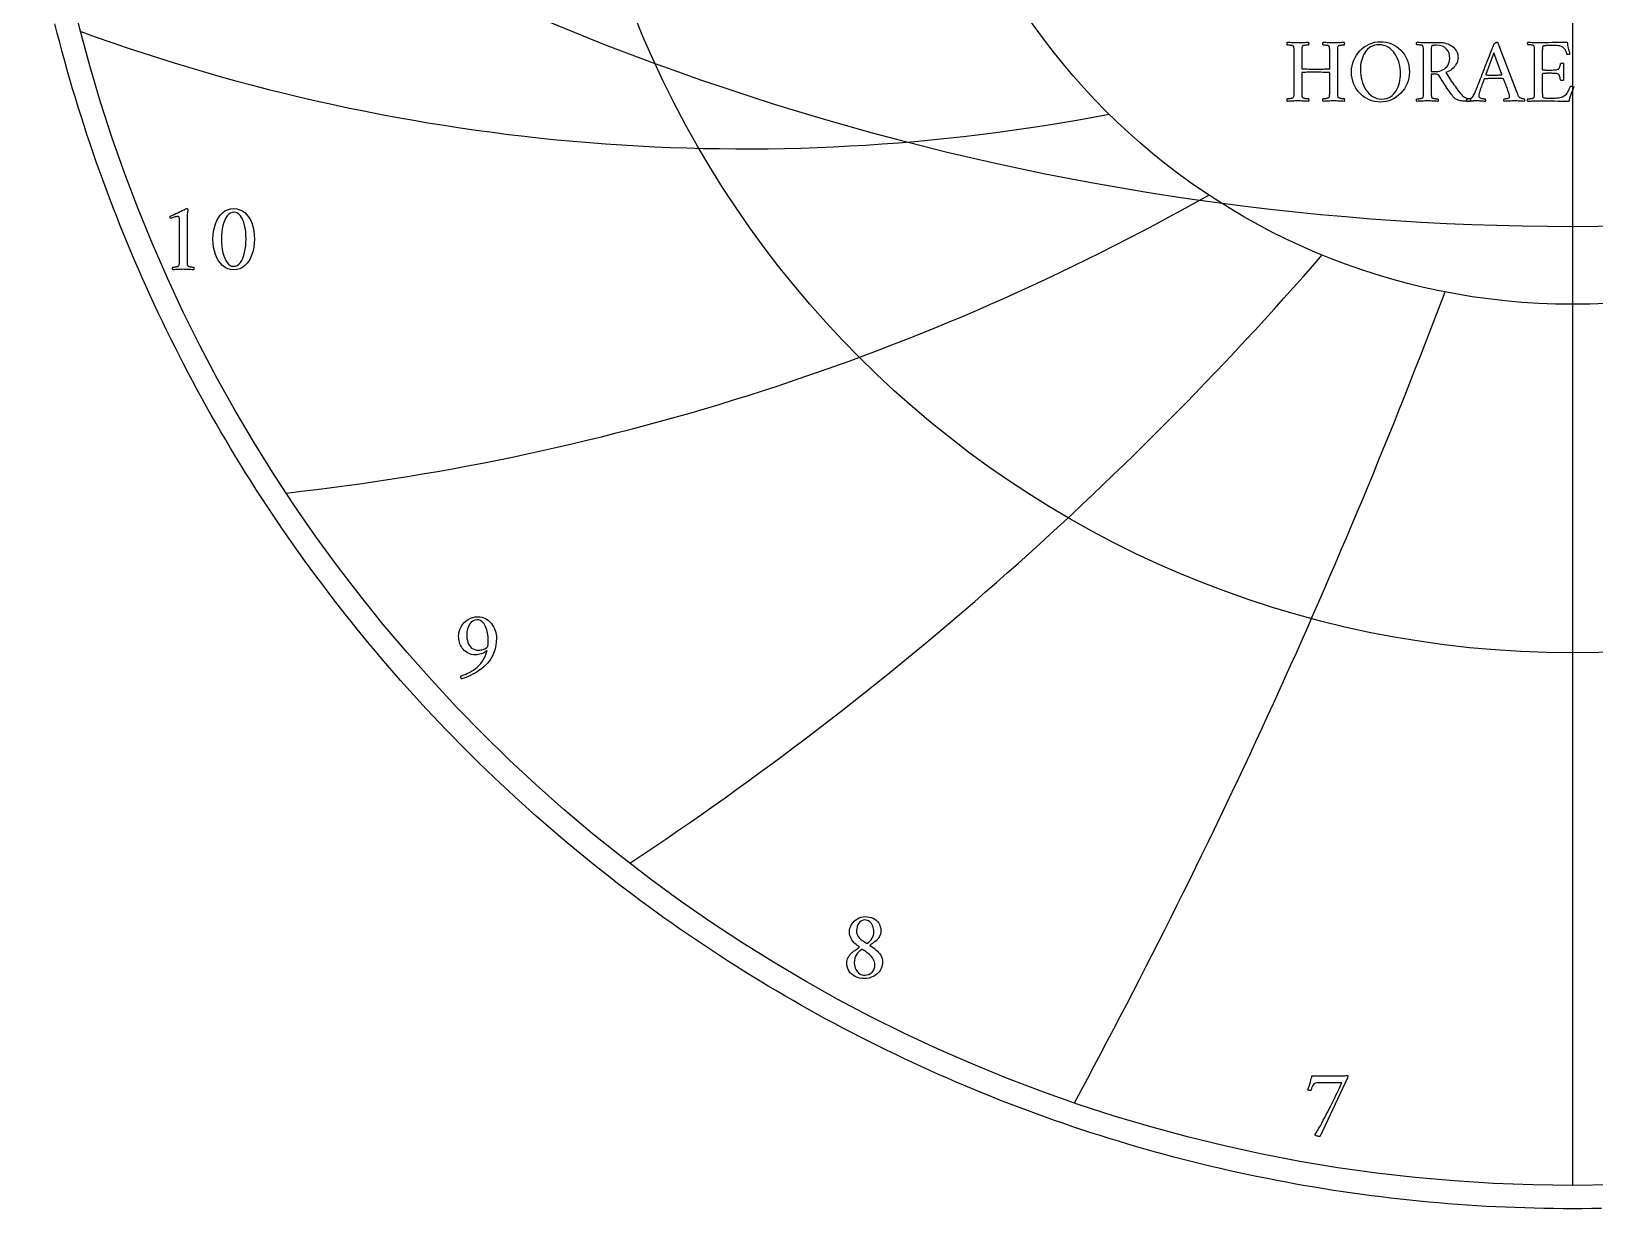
# Model space of a CAD drawing. Header units: millimetres. Extents: x -96 to 96, y -96 to 98.
# Drawn here: x -94.5 to 1.4, y -95.9 to -23.8 of the extents above; entities that cross this region are included whole.
import ezdxf

# ---------------------------------------------------------------- set-up
doc = ezdxf.new("R2010")
doc.units = ezdxf.units.MM
for name, color, linetype in [('CUT_OUTER', 1, 'Continuous'), ('ENGRAVE', 7, 'Continuous'), ('ENGRAVE_FINE', 8, 'Continuous'), ('TEXT', 5, 'Continuous')]:
    doc.layers.add(name, color=color, linetype=linetype)

msp = doc.modelspace()

# ---------------------------------------------------------------- linework, layer by layer
at = {"layer": 'CUT_OUTER'}
msp.add_lwpolyline([(1.7657, -95.9087), (1.1771, -95.9178), (0.5886, -95.9232), (0, -95.925), (-0.5886, -95.9232), (-1.1771, -95.9178), (-1.7657, -95.9087), (-2.3541, -95.8961), (-2.9425, -95.8799), (-3.5307, -95.86), (-4.1189, -95.8365), (-4.7068, -95.8095), (-5.2946, -95.7788), (-5.8822, -95.7445), (-6.4696, -95.7066), (-7.0567, -95.6651), (-7.6435, -95.62), (-8.2301, -95.5713), (-8.8164, -95.519), (-9.4023, -95.4631), (-9.9879, -95.4036), (-10.5731, -95.3405), (-11.1579, -95.2739), (-11.7422, -95.2036), (-12.3262, -95.1298), (-12.9097, -95.0523), (-13.4926, -94.9713), (-14.0751, -94.8868), (-14.6571, -94.7986), (-15.2385, -94.7069), (-15.8193, -94.6116), (-16.3995, -94.5128), (-16.9791, -94.4104), (-17.5581, -94.3044), (-18.1364, -94.1949), (-18.714, -94.0818), (-19.291, -93.9652), (-19.8672, -93.8451), (-20.4426, -93.7214), (-21.0173, -93.5942), (-21.5912, -93.4635), (-22.1642, -93.3293), (-22.7365, -93.1915), (-23.3079, -93.0502), (-23.8784, -92.9055), (-24.448, -92.7572), (-25.0167, -92.6055), (-25.5844, -92.4502), (-26.1512, -92.2915), (-26.717, -92.1293), (-27.2818, -91.9636), (-27.8456, -91.7945), (-28.4083, -91.6219), (-28.9699, -91.4459), (-29.5305, -91.2664), (-30.0899, -91.0835), (-30.6482, -90.8971), (-31.2054, -90.7074), (-31.7614, -90.5142), (-32.3162, -90.3176), (-32.8697, -90.1176), (-33.4221, -89.9142), (-33.9731, -89.7075), (-34.5229, -89.4973), (-35.0714, -89.2838), (-35.6186, -89.0669), (-36.1644, -88.8467), (-36.7089, -88.6231), (-37.252, -88.3962), (-37.7937, -88.166), (-38.334, -87.9324), (-38.8728, -87.6956), (-39.4101, -87.4554), (-39.946, -87.2119), (-40.4804, -86.9652), (-41.0132, -86.7152), (-41.5445, -86.4619), (-42.0743, -86.2053), (-42.6024, -85.9456), (-43.129, -85.6825), (-43.6539, -85.4163), (-44.1772, -85.1468), (-44.6988, -84.8742), (-45.2187, -84.5983), (-45.737, -84.3192), (-46.2535, -84.037), (-46.7682, -83.7516), (-47.2813, -83.4631), (-47.7925, -83.1714), (-48.3019, -82.8766), (-48.8095, -82.5787), (-49.3153, -82.2776), (-49.8192, -81.9735), (-50.3213, -81.6662), (-50.8214, -81.3559), (-51.3196, -81.0426), (-51.8159, -80.7262), (-52.3103, -80.4067), (-52.8027, -80.0842), (-53.2931, -79.7587), (-53.7815, -79.4302), (-54.2678, -79.0987), (-54.7521, -78.7643), (-55.2344, -78.4268), (-55.7146, -78.0864), (-56.1927, -77.7431), (-56.6686, -77.3969), (-57.1425, -77.0477), (-57.6141, -76.6956), (-58.0836, -76.3407), (-58.551, -75.9828), (-59.0161, -75.6221), (-59.479, -75.2586), (-59.9396, -74.8922), (-60.398, -74.523), (-60.8542, -74.151), (-61.308, -73.7762), (-61.7595, -73.3987), (-62.2087, -73.0183), (-62.6556, -72.6353), (-63.1001, -72.2494), (-63.5422, -71.8609), (-63.982, -71.4697), (-64.4193, -71.0757), (-64.8542, -70.6791), (-65.2867, -70.2799), (-65.7167, -69.8779), (-66.1442, -69.4734), (-66.5692, -69.0662), (-66.9917, -68.6565), (-67.4117, -68.2441), (-67.8292, -67.8292), (-68.2441, -67.4117), (-68.6565, -66.9917), (-69.0662, -66.5692), (-69.4734, -66.1442), (-69.8779, -65.7167), (-70.2799, -65.2867), (-70.6791, -64.8542), (-71.0757, -64.4193), (-71.4697, -63.982), (-71.8609, -63.5422), (-72.2494, -63.1001), (-72.6353, -62.6556), (-73.0183, -62.2087), (-73.3987, -61.7595), (-73.7762, -61.308), (-74.151, -60.8542), (-74.523, -60.398), (-74.8922, -59.9396), (-75.2586, -59.479), (-75.6221, -59.0161), (-75.9828, -58.551), (-76.3407, -58.0836), (-76.6956, -57.6141), (-77.0477, -57.1425), (-77.3969, -56.6686), (-77.7431, -56.1927), (-78.0864, -55.7146), (-78.4268, -55.2344), (-78.7643, -54.7521), (-79.0987, -54.2678), (-79.4302, -53.7815), (-79.7587, -53.2931), (-80.0842, -52.8027), (-80.4067, -52.3103), (-80.7262, -51.8159), (-81.0426, -51.3196), (-81.3559, -50.8214), (-81.6662, -50.3213), (-81.9735, -49.8192), (-82.2776, -49.3153), (-82.5787, -48.8095), (-82.8766, -48.3019), (-83.1714, -47.7925), (-83.4631, -47.2813), (-83.7516, -46.7682), (-84.037, -46.2535), (-84.3192, -45.737), (-84.5983, -45.2187), (-84.8742, -44.6988), (-85.1468, -44.1772), (-85.4163, -43.6539), (-85.6825, -43.129), (-85.9456, -42.6024), (-86.2053, -42.0743), (-86.4619, -41.5445), (-86.7152, -41.0132), (-86.9652, -40.4804), (-87.2119, -39.946), (-87.4554, -39.4101), (-87.6956, -38.8728), (-87.9324, -38.334), (-88.166, -37.7937), (-88.3962, -37.252), (-88.6231, -36.7089), (-88.8467, -36.1644), (-89.0669, -35.6186), (-89.2838, -35.0714), (-89.4973, -34.5229), (-89.7075, -33.9731), (-89.9142, -33.4221), (-90.1176, -32.8697), (-90.3176, -32.3162), (-90.5142, -31.7614), (-90.7074, -31.2054), (-90.8971, -30.6482), (-91.0835, -30.0899), (-91.2664, -29.5305), (-91.4459, -28.9699), (-91.6219, -28.4083), (-91.7945, -27.8456), (-91.9636, -27.2818), (-92.1293, -26.717), (-92.2915, -26.1512), (-92.4502, -25.5844), (-92.6055, -25.0167), (-92.7572, -24.448), (-92.9055, -23.8784), (-93.0502, -23.3079)], dxfattribs=at)
at = {"layer": 'ENGRAVE'}
for points in [[(0, -94.5), (0, 94.5)], [(0, -94.5), (0, -40.492)]]:
    msp.add_lwpolyline(points, dxfattribs=at)
for radius in [94.5, 61.8587, 40.492]:
    msp.add_circle((0, 0), radius, dxfattribs=at)
for centre, radius, start, end in [((-50.747, 87.8964), 118.8593, 249.96829, 280.828753), ((-95.1828, 95.1828), 148.142, 276.322674, 299.468021), ((-174.2014, 100.5752), 210.4472, 303.578009, 319.00824), ((-387.7125, 103.8873), 406.1281, 331.575844, 339.290959)]:
    msp.add_arc(centre, radius, start, end, dxfattribs=at)
at = {"layer": 'ENGRAVE_FINE'}
msp.add_arc((0, 127.6541), 163.3682, 234.73332, 305.26668, dxfattribs=at)
at = {"layer": 'TEXT'}
for points in [[(-16.8388, -24.451), (-16.7583, -24.4504), (-16.6788, -24.4489), (-16.6004, -24.4463), (-16.523, -24.4426), (-16.4453, -24.4386), (-16.3658, -24.4349), (-16.2846, -24.4316), (-16.2017, -24.4286), (-16.1921, -24.4424), (-16.1856, -24.4614), (-16.1823, -24.4857), (-16.1821, -24.5152), (-16.1844, -24.5448), (-16.1884, -24.569), (-16.1942, -24.5881), (-16.2017, -24.6019), (-16.2219, -24.6024), (-16.2492, -24.604), (-16.2834, -24.6066), (-16.3246, -24.6102), (-16.3686, -24.615), (-16.4112, -24.6207), (-16.4525, -24.6275), (-16.4923, -24.6354), (-16.5272, -24.6448), (-16.5538, -24.6564), (-16.5719, -24.67), (-16.5817, -24.6857), (-16.5892, -24.7157), (-16.595, -24.75), (-16.599, -24.7884), (-16.6013, -24.831), (-16.6025, -24.8768), (-16.6034, -24.9246), (-16.6039, -24.9746), (-16.6041, -25.0266), (-16.6041, -25.035), (-16.6041, -25.0434), (-16.6041, -25.0518), (-16.6041, -25.0601), (-16.6041, -25.0685), (-16.6041, -25.0769), (-16.6041, -25.0853), (-16.6041, -25.0937), (-16.6041, -26.0493), (-16.6037, -26.052), (-16.6027, -26.0542), (-16.6009, -26.0562), (-16.5985, -26.0577), (-16.596, -26.0589), (-16.5943, -26.0598), (-16.5932, -26.0603), (-16.5929, -26.0605), (-16.4916, -26.0633), (-16.3889, -26.0661), (-16.2848, -26.0689), (-16.1793, -26.0717), (-16.0721, -26.0741), (-15.9628, -26.0759), (-15.8513, -26.0769), (-15.7378, -26.0773), (-15.6381, -26.0769), (-15.5345, -26.0759), (-15.4271, -26.0741), (-15.3159, -26.0717), (-15.2053, -26.0689), (-15.1, -26.0661), (-14.9999, -26.0633), (-14.9051, -26.0605), (-14.9047, -26.0602), (-14.9037, -26.0591), (-14.9019, -26.0574), (-14.8995, -26.0549), (-14.8971, -26.0521), (-14.8953, -26.0493), (-14.8943, -26.0465), (-14.8939, -26.0438), (-14.8939, -25.0937), (-14.8941, -25.0331), (-14.8946, -24.9742), (-14.8955, -24.9171), (-14.8967, -24.8617), (-14.8993, -24.8099), (-14.9044, -24.7632), (-14.9119, -24.7218), (-14.9219, -24.6857), (-14.9294, -24.67), (-14.9463, -24.6564), (-14.9727, -24.6448), (-15.0085, -24.6354), (-15.0493, -24.6275), (-15.0909, -24.6207), (-15.1332, -24.615), (-15.1761, -24.6102), (-15.2161, -24.6066), (-15.2495, -24.604), (-15.2762, -24.6024), (-15.2963, -24.6019), (-15.3038, -24.5881), (-15.3096, -24.569), (-15.3136, -24.5448), (-15.3159, -24.5152), (-15.3157, -24.4857), (-15.3124, -24.4614), (-15.3059, -24.4424), (-15.2963, -24.4286), (-15.213, -24.4316), (-15.1307, -24.4349), (-15.0495, -24.4386), (-14.9694, -24.4426), (-14.8899, -24.4463), (-14.8108, -24.4489), (-14.732, -24.4504), (-14.6536, -24.451), (-14.5731, -24.4504), (-14.4936, -24.4489), (-14.4152, -24.4463), (-14.3378, -24.4426), (-14.2601, -24.4386), (-14.1807, -24.4349), (-14.0994, -24.4316), (-14.0165, -24.4286), (-14.0069, -24.4424), (-14.0004, -24.4614), (-13.9971, -24.4857), (-13.9969, -24.5152), (-13.9992, -24.5448), (-14.0032, -24.569), (-14.009, -24.5881), (-14.0165, -24.6019), (-14.0366, -24.6024), (-14.0633, -24.604), (-14.0966, -24.6066), (-14.1366, -24.6102), (-14.1794, -24.615), (-14.2212, -24.6207), (-14.2619, -24.6275), (-14.3015, -24.6354), (-14.3364, -24.6448), (-14.363, -24.6564), (-14.3811, -24.67), (-14.3909, -24.6857), (-14.4009, -24.7218), (-14.4084, -24.7632), (-14.4135, -24.8099), (-14.4161, -24.8617), (-14.4173, -24.9171), (-14.4182, -24.9742), (-14.4187, -25.0331), (-14.4189, -25.0937), (-14.4189, -27.3906), (-14.4187, -27.4511), (-14.4182, -27.5094), (-14.4173, -27.5656), (-14.4161, -27.6198), (-14.4135, -27.6704), (-14.4084, -27.7162), (-14.4009, -27.757), (-14.3909, -27.793), (-14.3811, -27.8066), (-14.363, -27.8196), (-14.3364, -27.8318), (-14.3015, -27.8433), (-14.2619, -27.8536), (-14.2212, -27.8622), (-14.1794, -27.869), (-14.1366, -27.8741), (-14.0966, -27.8777), (-14.0633, -27.8803), (-14.0366, -27.8819), (-14.0165, -27.8824), (-14.009, -27.8962), (-14.0032, -27.9153), (-13.9992, -27.9395), (-13.9969, -27.9691), (-13.9971, -27.9986), (-14.0004, -28.0229), (-14.0069, -28.0419), (-14.0165, -28.0557), (-14.0994, -28.0503), (-14.1807, -28.0452), (-14.2601, -28.0405), (-14.3378, -28.0361), (-14.4152, -28.0325), (-14.4936, -28.0298), (-14.5731, -28.0283), (-14.6536, -28.0277), (-14.732, -28.0283), (-14.8108, -28.0298), (-14.8899, -28.0325), (-14.9694, -28.0361), (-15.0495, -28.0405), (-15.1307, -28.0452), (-15.213, -28.0503), (-15.2963, -28.0557), (-15.3059, -28.0419), (-15.3124, -28.0229), (-15.3157, -27.9986), (-15.3159, -27.9691), (-15.3136, -27.9395), (-15.3096, -27.9153), (-15.3038, -27.8962), (-15.2963, -27.8824), (-15.2762, -27.8819), (-15.2495, -27.8803), (-15.2161, -27.8777), (-15.1761, -27.8741), (-15.1332, -27.869), (-15.0909, -27.8622), (-15.0493, -27.8536), (-15.0085, -27.8433), (-14.9727, -27.8318), (-14.9463, -27.8196), (-14.9294, -27.8066), (-14.9219, -27.793), (-14.9119, -27.757), (-14.9044, -27.7162), (-14.8993, -27.6704), (-14.8967, -27.6198), (-14.8955, -27.5656), (-14.8946, -27.5094), (-14.8941, -27.4511), (-14.8939, -27.3906), (-14.8939, -26.3064), (-14.8943, -26.3014), (-14.8953, -26.2973), (-14.8971, -26.2944), (-14.8995, -26.2925), (-14.9019, -26.2912), (-14.9037, -26.2904), (-14.9047, -26.2898), (-14.9051, -26.2897), (-15.0017, -26.2867), (-15.1014, -26.2834), (-15.2043, -26.2797), (-15.3103, -26.2757), (-15.4177, -26.272), (-15.5247, -26.2694), (-15.6314, -26.2678), (-15.7378, -26.2673), (-15.9152, -26.2677), (-16.0675, -26.2687), (-16.1947, -26.2704), (-16.2967, -26.2729), (-16.3784, -26.2757), (-16.4448, -26.2785), (-16.4958, -26.2813), (-16.5314, -26.2841), (-16.5566, -26.2869), (-16.5761, -26.2897), (-16.5901, -26.2925), (-16.5985, -26.2952), (-16.6009, -26.2979), (-16.6027, -26.3001), (-16.6037, -26.3021), (-16.6041, -26.3036), (-16.6041, -26.3049), (-16.6041, -26.3057), (-16.6041, -26.3062), (-16.6041, -26.3064), (-16.6041, -27.3906), (-16.6041, -27.399), (-16.6041, -27.4074), (-16.6041, -27.4158), (-16.6041, -27.4242), (-16.6041, -27.4325), (-16.6041, -27.4409), (-16.6041, -27.4493), (-16.6041, -27.4577), (-16.6039, -27.5096), (-16.6034, -27.559), (-16.6025, -27.606), (-16.6013, -27.6505), (-16.599, -27.6919), (-16.595, -27.7294), (-16.5892, -27.7632), (-16.5817, -27.793), (-16.5719, -27.8066), (-16.5538, -27.8196), (-16.5272, -27.8318), (-16.4923, -27.8433), (-16.4525, -27.8536), (-16.4112, -27.8622), (-16.3686, -27.869), (-16.3246, -27.8741), (-16.2834, -27.8777), (-16.2492, -27.8803), (-16.2219, -27.8819), (-16.2017, -27.8824), (-16.1942, -27.8962), (-16.1884, -27.9153), (-16.1844, -27.9395), (-16.1821, -27.9691), (-16.1823, -27.9986), (-16.1856, -28.0229), (-16.1921, -28.0419), (-16.2017, -28.0557), (-16.2846, -28.0503), (-16.3658, -28.0452), (-16.4453, -28.0405), (-16.523, -28.0361), (-16.6004, -28.0325), (-16.6788, -28.0298), (-16.7583, -28.0283), (-16.8388, -28.0277), (-16.9174, -28.0283), (-16.9967, -28.0298), (-17.0767, -28.0325), (-17.1573, -28.0361), (-17.2387, -28.0405), (-17.3208, -28.0452), (-17.4036, -28.0503), (-17.4871, -28.0557), (-17.4967, -28.0419), (-17.5031, -28.0229), (-17.5065, -27.9986), (-17.5066, -27.9691), (-17.5044, -27.9395), (-17.5003, -27.9153), (-17.4946, -27.8962), (-17.4871, -27.8824), (-17.4668, -27.8819), (-17.4396, -27.8803), (-17.4053, -27.8777), (-17.3641, -27.8741), (-17.3199, -27.869), (-17.2768, -27.8622), (-17.2347, -27.8536), (-17.1937, -27.8433), (-17.1579, -27.8318), (-17.1315, -27.8196), (-17.1146, -27.8066), (-17.107, -27.793), (-17.0971, -27.757), (-17.0896, -27.7162), (-17.0845, -27.6704), (-17.0819, -27.6198), (-17.0807, -27.5656), (-17.0798, -27.5094), (-17.0793, -27.4511), (-17.0791, -27.3906), (-17.0791, -25.0937), (-17.0793, -25.0331), (-17.0798, -24.9742), (-17.0807, -24.9171), (-17.0819, -24.8617), (-17.0845, -24.8099), (-17.0896, -24.7632), (-17.0971, -24.7218), (-17.107, -24.6857), (-17.1146, -24.67), (-17.1315, -24.6564), (-17.1579, -24.6448), (-17.1937, -24.6354), (-17.2347, -24.6275), (-17.2768, -24.6207), (-17.3199, -24.615), (-17.3641, -24.6102), (-17.4053, -24.6066), (-17.4396, -24.604), (-17.4668, -24.6024), (-17.4871, -24.6019), (-17.4946, -24.5881), (-17.5003, -24.569), (-17.5044, -24.5448), (-17.5066, -24.5152), (-17.5065, -24.4857), (-17.5031, -24.4614), (-17.4967, -24.4424), (-17.4871, -24.4286), (-17.4036, -24.4316), (-17.3208, -24.4349), (-17.2387, -24.4386), (-17.1573, -24.4426), (-17.0767, -24.4463), (-16.9967, -24.4489), (-16.9174, -24.4504), (-16.8388, -24.451)], [(-11.7922, -24.4007), (-11.6132, -24.4091), (-11.4394, -24.4342), (-11.2709, -24.4761), (-11.1076, -24.5348), (-10.9516, -24.609), (-10.8051, -24.6976), (-10.668, -24.8004), (-10.5403, -24.9176), (-10.4238, -25.0476), (-10.3203, -25.1887), (-10.2296, -25.341), (-10.1519, -25.5044), (-10.0895, -25.6779), (-10.045, -25.86), (-10.0183, -26.0509), (-10.0094, -26.2505), (-10.0183, -26.44), (-10.045, -26.6229), (-10.0895, -26.7991), (-10.1519, -26.9687), (-10.2296, -27.1301), (-10.3203, -27.2817), (-10.4238, -27.4235), (-10.5403, -27.5555), (-10.668, -27.6757), (-10.8051, -27.7818), (-10.9516, -27.8741), (-11.1076, -27.9523), (-11.2709, -28.0146), (-11.4394, -28.0592), (-11.6132, -28.0859), (-11.7922, -28.0948), (-11.9687, -28.0864), (-12.1408, -28.0613), (-12.3083, -28.0194), (-12.4712, -27.9607), (-12.627, -27.8865), (-12.773, -27.7979), (-12.9092, -27.695), (-13.0357, -27.5779), (-13.1508, -27.4479), (-13.2529, -27.3068), (-13.3422, -27.1545), (-13.4185, -26.991), (-13.4796, -26.818), (-13.5233, -26.6369), (-13.5495, -26.4477), (-13.5582, -26.2505), (-13.5495, -26.0609), (-13.5233, -25.8775), (-13.4796, -25.7004), (-13.4185, -25.5296), (-13.3422, -25.367), (-13.2529, -25.2145), (-13.1508, -25.0722), (-13.0357, -24.94), (-12.9092, -24.8198), (-12.773, -24.7136), (-12.627, -24.6214), (-12.4712, -24.5432), (-12.3083, -24.4808), (-12.1408, -24.4363), (-11.9687, -24.4096), (-11.7922, -24.4007)], [(-11.8704, -24.5851), (-12.0185, -24.5937), (-12.1554, -24.6193), (-12.2812, -24.6621), (-12.3958, -24.722), (-12.4997, -24.7959), (-12.5935, -24.8806), (-12.6771, -24.9761), (-12.7506, -25.0825), (-12.8146, -25.1974), (-12.8694, -25.3186), (-12.9152, -25.4461), (-12.9518, -25.5799), (-12.98, -25.7168), (-13, -25.8537), (-13.0121, -25.9907), (-13.0161, -26.1276), (-13.0107, -26.2867), (-12.9944, -26.4454), (-12.9674, -26.6038), (-12.9295, -26.7619), (-12.8811, -26.9163), (-12.8226, -27.0637), (-12.754, -27.2041), (-12.6752, -27.3375), (-12.5866, -27.461), (-12.4887, -27.5716), (-12.3813, -27.6692), (-12.2644, -27.7539), (-12.1382, -27.8224), (-12.0025, -27.8713), (-11.8573, -27.9006), (-11.7028, -27.9104), (-11.5547, -27.9018), (-11.4177, -27.8762), (-11.292, -27.8334), (-11.1774, -27.7735), (-11.0733, -27.6992), (-10.979, -27.6135), (-10.8945, -27.5162), (-10.8197, -27.4074), (-10.7546, -27.2899), (-10.6989, -27.1664), (-10.6526, -27.037), (-10.6158, -26.9016), (-10.5876, -26.7635), (-10.5676, -26.6257), (-10.5555, -26.4882), (-10.5515, -26.3511), (-10.5569, -26.1922), (-10.5731, -26.034), (-10.6002, -25.8764), (-10.6381, -25.7196), (-10.6867, -25.5666), (-10.7457, -25.4206), (-10.8152, -25.2816), (-10.8952, -25.1496), (-10.985, -25.0275), (-11.0838, -24.9183), (-11.1917, -24.8221), (-11.3088, -24.7388), (-11.435, -24.6715), (-11.5707, -24.6235), (-11.7159, -24.5947), (-11.8704, -24.5851)], [(-8.1316, -24.4398), (-8.0387, -24.4436), (-7.9444, -24.4552), (-7.8486, -24.4744), (-7.7515, -24.5013), (-7.6557, -24.5355), (-7.5636, -24.5767), (-7.4754, -24.6249), (-7.3911, -24.6801), (-7.3127, -24.7425), (-7.2423, -24.8121), (-7.1799, -24.8892), (-7.1256, -24.9735), (-7.0816, -25.0652), (-7.0502, -25.1642), (-7.0313, -25.2706), (-7.025, -25.3843), (-7.0318, -25.4814), (-7.0523, -25.5771), (-7.0863, -25.6714), (-7.134, -25.7643), (-7.1923, -25.8537), (-7.2583, -25.9376), (-7.332, -26.0158), (-7.4134, -26.0885), (-7.4995, -26.1534), (-7.5874, -26.2086), (-7.677, -26.254), (-7.7683, -26.2897), (-7.6964, -26.4074), (-7.6258, -26.5202), (-7.5566, -26.6281), (-7.4889, -26.7312), (-7.4211, -26.8316), (-7.3519, -26.9317), (-7.2814, -27.0314), (-7.2094, -27.1308), (-7.1347, -27.2326), (-7.0557, -27.3396), (-6.9726, -27.4519), (-6.8853, -27.5695), (-6.8254, -27.6428), (-6.763, -27.7064), (-6.6982, -27.7602), (-6.631, -27.8042), (-6.5571, -27.8395), (-6.4724, -27.8671), (-6.3769, -27.887), (-6.2705, -27.8992), (-6.2615, -27.9128), (-6.2566, -27.9313), (-6.2559, -27.9547), (-6.2594, -27.983), (-6.2646, -28.0106), (-6.2691, -28.0319), (-6.273, -28.047), (-6.2761, -28.0557), (-6.4073, -28.0545), (-6.5269, -28.0508), (-6.635, -28.0447), (-6.7316, -28.0361), (-6.8163, -28.0258), (-6.8888, -28.0145), (-6.949, -28.0021), (-6.9971, -27.9886), (-7.0278, -27.9759), (-7.0641, -27.96), (-7.106, -27.9409), (-7.1535, -27.9188), (-7.2035, -27.8903), (-7.2527, -27.8524), (-7.3013, -27.8051), (-7.3492, -27.7483), (-7.3694, -27.7207), (-7.3967, -27.6826), (-7.4309, -27.6341), (-7.4721, -27.5751), (-7.5189, -27.5073), (-7.5699, -27.4325), (-7.6251, -27.3508), (-7.6845, -27.2621), (-7.747, -27.1683), (-7.8116, -27.0714), (-7.8783, -26.9713), (-7.9471, -26.8681), (-8.0163, -26.7638), (-8.0841, -26.6606), (-8.1504, -26.5584), (-8.2154, -26.4573), (-8.2426, -26.428), (-8.2797, -26.407), (-8.3265, -26.3944), (-8.3831, -26.3903), (-8.6681, -26.3903), (-8.6681, -27.4074), (-8.6681, -27.4158), (-8.6681, -27.4242), (-8.6681, -27.4325), (-8.6681, -27.4409), (-8.6681, -27.4493), (-8.6681, -27.4577), (-8.6681, -27.4661), (-8.6681, -27.4745), (-8.6679, -27.5263), (-8.6674, -27.5758), (-8.6665, -27.6227), (-8.6653, -27.6673), (-8.663, -27.7087), (-8.659, -27.7462), (-8.6532, -27.7799), (-8.6457, -27.8098), (-8.636, -27.8234), (-8.6178, -27.8363), (-8.5912, -27.8486), (-8.5563, -27.8601), (-8.5165, -27.8704), (-8.4753, -27.8789), (-8.4327, -27.8858), (-8.3887, -27.8908), (-8.3474, -27.8945), (-8.3132, -27.8971), (-8.286, -27.8987), (-8.2657, -27.8992), (-8.2582, -27.9125), (-8.2524, -27.9299), (-8.2484, -27.9516), (-8.2461, -27.9774), (-8.2463, -28.0033), (-8.2496, -28.025), (-8.2561, -28.0424), (-8.2657, -28.0557), (-8.3487, -28.0503), (-8.4299, -28.0452), (-8.5093, -28.0405), (-8.5871, -28.0361), (-8.6644, -28.0325), (-8.7428, -28.0298), (-8.8223, -28.0283), (-8.9028, -28.0277), (-8.9814, -28.0283), (-9.0607, -28.0298), (-9.1407, -28.0325), (-9.2214, -28.0361), (-9.3028, -28.0405), (-9.3848, -28.0452), (-9.4676, -28.0503), (-9.5511, -28.0557), (-9.5607, -28.0424), (-9.5672, -28.025), (-9.5705, -28.0033), (-9.5707, -27.9774), (-9.5684, -27.9516), (-9.5644, -27.9299), (-9.5586, -27.9125), (-9.5511, -27.8992), (-9.5308, -27.8987), (-9.5036, -27.8971), (-9.4694, -27.8945), (-9.4282, -27.8908), (-9.384, -27.8858), (-9.3408, -27.8789), (-9.2987, -27.8704), (-9.2577, -27.8601), (-9.2219, -27.8486), (-9.1955, -27.8363), (-9.1786, -27.8234), (-9.1711, -27.8098), (-9.1611, -27.7738), (-9.1536, -27.7329), (-9.1485, -27.6872), (-9.1459, -27.6365), (-9.1447, -27.5824), (-9.1438, -27.5262), (-9.1433, -27.4678), (-9.1431, -27.4074), (-9.1487, -25.0769), (-9.1489, -25.0163), (-9.1494, -24.9574), (-9.1503, -24.9003), (-9.1515, -24.845), (-9.1541, -24.7931), (-9.1592, -24.7465), (-9.1667, -24.7051), (-9.1767, -24.6689), (-9.1842, -24.6532), (-9.2011, -24.6396), (-9.2275, -24.6281), (-9.2633, -24.6186), (-9.3042, -24.6108), (-9.3457, -24.604), (-9.388, -24.5982), (-9.4309, -24.5935), (-9.4709, -24.5898), (-9.5043, -24.5872), (-9.531, -24.5856), (-9.5511, -24.5851), (-9.5586, -24.5718), (-9.5644, -24.5544), (-9.5684, -24.5327), (-9.5707, -24.5069), (-9.5705, -24.481), (-9.5672, -24.4594), (-9.5607, -24.4419), (-9.5511, -24.4286), (-9.4678, -24.4316), (-9.3855, -24.4349), (-9.3043, -24.4386), (-9.2242, -24.4426), (-9.1447, -24.4463), (-9.0656, -24.4489), (-8.9868, -24.4504), (-8.9084, -24.451), (-8.8258, -24.4506), (-8.74, -24.4496), (-8.6511, -24.4478), (-8.5591, -24.4454), (-8.4622, -24.4429), (-8.3586, -24.4412), (-8.2484, -24.4401), (-8.1316, -24.4398)], [(-7.5336, -25.4346), (-7.5456, -25.2638), (-7.5818, -25.109), (-7.642, -24.9704), (-7.7264, -24.8478), (-7.839, -24.7475), (-7.9842, -24.6759), (-8.1618, -24.633), (-8.3719, -24.6186), (-8.4004, -24.619), (-8.4355, -24.62), (-8.4772, -24.6218), (-8.5256, -24.6242), (-8.5719, -24.6291), (-8.6073, -24.6382), (-8.6319, -24.6515), (-8.6457, -24.6689), (-8.6557, -24.6984), (-8.6632, -24.7367), (-8.6683, -24.7837), (-8.6709, -24.8394), (-8.6721, -24.8996), (-8.673, -24.9602), (-8.6735, -25.0212), (-8.6737, -25.0825), (-8.6681, -26.2226), (-8.3775, -26.2226), (-8.2725, -26.2165), (-8.17, -26.1981), (-8.0699, -26.1676), (-7.9723, -26.1248), (-7.8803, -26.071), (-7.7969, -26.0074), (-7.7224, -25.9341), (-7.6565, -25.8509), (-7.6027, -25.7589), (-7.5643, -25.6588), (-7.5413, -25.5507), (-7.5336, -25.4346)], [(-5.8905, -27.2789), (-5.8872, -27.2703), (-5.8772, -27.2446), (-5.8606, -27.2018), (-5.8374, -27.1419), (-5.8086, -27.0674), (-5.7752, -26.9806), (-5.7373, -26.8815), (-5.6949, -26.7703), (-5.6486, -26.6496), (-5.5992, -26.5223), (-5.5466, -26.3883), (-5.4909, -26.2477), (-5.4334, -26.1028), (-5.3756, -25.9557), (-5.3175, -25.8066), (-5.259, -25.6553), (-5.2008, -25.5046), (-5.1437, -25.357), (-5.0876, -25.2126), (-5.0326, -25.0713), (-4.9797, -24.9358), (-4.9299, -24.8086), (-4.8833, -24.6899), (-4.8398, -24.5795), (-4.8253, -24.5565), (-4.8042, -24.532), (-4.7764, -24.5062), (-4.742, -24.4789), (-4.7066, -24.4545), (-4.6757, -24.437), (-4.6493, -24.4265), (-4.6275, -24.423), (-4.6224, -24.4232), (-4.6184, -24.4237), (-4.6154, -24.4246), (-4.6135, -24.4258), (-4.6116, -24.4274), (-4.6086, -24.4293), (-4.6046, -24.4316), (-4.5995, -24.4342), (-3.4874, -27.3515), (-3.4325, -27.4954), (-3.3909, -27.603), (-3.3627, -27.6743), (-3.3476, -27.7092), (-3.3303, -27.7389), (-3.3064, -27.7665), (-3.2759, -27.792), (-3.2387, -27.8154), (-3.1981, -27.8362), (-3.1576, -27.8538), (-3.1171, -27.8683), (-3.0766, -27.8796), (-3.0397, -27.8882), (-3.0102, -27.8943), (-2.988, -27.898), (-2.9732, -27.8992), (-2.9638, -27.9151), (-2.9578, -27.9348), (-2.9554, -27.9584), (-2.9564, -27.9858), (-2.9592, -28.0122), (-2.962, -28.0326), (-2.9648, -28.0471), (-2.9676, -28.0557), (-3.0465, -28.0503), (-3.1213, -28.0452), (-3.1919, -28.0405), (-3.2582, -28.0361), (-3.3256, -28.0325), (-3.3993, -28.0298), (-3.4793, -28.0283), (-3.5656, -28.0277), (-3.6566, -28.0283), (-3.7395, -28.0298), (-3.8145, -28.0325), (-3.8814, -28.0361), (-3.9482, -28.0405), (-4.0232, -28.0452), (-4.1061, -28.0503), (-4.1971, -28.0557), (-4.2067, -28.0424), (-4.2132, -28.025), (-4.2165, -28.0033), (-4.2167, -27.9774), (-4.2141, -27.9516), (-4.209, -27.9299), (-4.2015, -27.9125), (-4.1915, -27.8992), (-4.1629, -27.898), (-4.1273, -27.8943), (-4.0846, -27.8882), (-4.035, -27.8796), (-3.9861, -27.869), (-3.9456, -27.8566), (-3.9135, -27.8424), (-3.8897, -27.8266), (-3.88, -27.8133), (-3.873, -27.7958), (-3.8688, -27.7742), (-3.8674, -27.7483), (-3.8697, -27.7188), (-3.8765, -27.6805), (-3.8878, -27.6336), (-3.9037, -27.5779), (-3.9231, -27.5159), (-3.9449, -27.45), (-3.9692, -27.3803), (-3.9959, -27.3068), (-4.0239, -27.2319), (-4.0518, -27.158), (-4.0798, -27.0852), (-4.1077, -27.0134), (-4.1344, -26.9453), (-4.1587, -26.8835), (-4.1805, -26.8279), (-4.1999, -26.7787), (-4.2158, -26.7383), (-4.2272, -26.7095), (-4.234, -26.6922), (-4.2362, -26.6865), (-4.2369, -26.6858), (-4.239, -26.6837), (-4.2425, -26.6802), (-4.2474, -26.6753), (-4.253, -26.6704), (-4.2586, -26.6669), (-4.2642, -26.6648), (-4.2698, -26.6641), (-4.3141, -26.6617), (-4.3634, -26.6599), (-4.4175, -26.6589), (-4.4766, -26.6585), (-4.537, -26.6585), (-4.5953, -26.6585), (-4.6516, -26.6585), (-4.7057, -26.6585), (-4.7197, -26.6585), (-4.7336, -26.6585), (-4.7476, -26.6585), (-4.7616, -26.6585), (-4.7752, -26.6585), (-4.7881, -26.6585), (-4.8004, -26.6585), (-4.8119, -26.6585), (-4.8926, -26.6587), (-4.967, -26.6592), (-5.0351, -26.6601), (-5.0969, -26.6613), (-5.1598, -26.6632), (-5.231, -26.6662), (-5.3107, -26.6702), (-5.3987, -26.6753), (-5.4018, -26.6758), (-5.4057, -26.6774), (-5.4102, -26.68), (-5.4155, -26.6837), (-5.4203, -26.6873), (-5.4238, -26.6899), (-5.4259, -26.6915), (-5.4266, -26.692), (-5.4293, -26.699), (-5.4371, -26.72), (-5.4502, -26.7549), (-5.4686, -26.8038), (-5.4906, -26.8623), (-5.5147, -26.9261), (-5.5409, -26.9951), (-5.5691, -27.0693), (-5.5976, -27.1449), (-5.6243, -27.2181), (-5.6493, -27.2888), (-5.6725, -27.3571), (-5.6954, -27.4242), (-5.7138, -27.4856), (-5.7276, -27.5415), (-5.7368, -27.5918), (-5.7429, -27.6369), (-5.7473, -27.6771), (-5.7499, -27.7123), (-5.7508, -27.7427), (-5.7454, -27.7719), (-5.7291, -27.7979), (-5.7021, -27.8208), (-5.6642, -27.8405), (-5.6205, -27.8571), (-5.5761, -27.8706), (-5.5311, -27.8809), (-5.4853, -27.888), (-5.4436, -27.8929), (-5.4106, -27.8964), (-5.3863, -27.8985), (-5.3707, -27.8992), (-5.3655, -27.9078), (-5.361, -27.9223), (-5.3571, -27.9427), (-5.354, -27.9691), (-5.3522, -27.9965), (-5.3526, -28.0201), (-5.355, -28.0398), (-5.3596, -28.0557), (-5.4107, -28.0529), (-5.4581, -28.0501), (-5.5016, -28.0473), (-5.5412, -28.0445), (-5.5789, -28.0417), (-5.6167, -28.0389), (-5.6544, -28.0361), (-5.6921, -28.0333), (-5.7328, -28.0309), (-5.7794, -28.0291), (-5.832, -28.0281), (-5.8905, -28.0277), (-5.9495, -28.0281), (-6.0037, -28.0291), (-6.0529, -28.0309), (-6.0973, -28.0333), (-6.1392, -28.0361), (-6.1811, -28.0389), (-6.223, -28.0417), (-6.2649, -28.0445), (-6.3097, -28.0473), (-6.36, -28.0501), (-6.4158, -28.0529), (-6.4773, -28.0557), (-6.4822, -28.0471), (-6.4857, -28.0326), (-6.4878, -28.0122), (-6.4885, -27.9858), (-6.4878, -27.9584), (-6.4857, -27.9348), (-6.4822, -27.9151), (-6.4773, -27.8992), (-6.4478, -27.8976), (-6.4096, -27.8929), (-6.3626, -27.8851), (-6.3069, -27.8741), (-6.2518, -27.8596), (-6.207, -27.8412), (-6.1722, -27.819), (-6.1476, -27.793), (-6.1072, -27.7384), (-6.07, -27.6805), (-6.036, -27.6196), (-6.0051, -27.5555), (-5.9759, -27.489), (-5.9471, -27.4207), (-5.9186, -27.3506), (-5.8905, -27.2789)], [(-2.0958, -24.451), (-1.8981, -24.4499), (-1.6906, -24.4468), (-1.4733, -24.4415), (-1.2463, -24.4342), (-1.0157, -24.4269), (-0.788, -24.4216), (-0.5631, -24.4185), (-0.3409, -24.4174), (-0.3259, -24.5187), (-0.3088, -24.6158), (-0.2896, -24.7087), (-0.2683, -24.7975), (-0.2463, -24.8848), (-0.2249, -24.9735), (-0.2043, -25.0636), (-0.1844, -25.1551), (-0.2008, -25.1674), (-0.2222, -25.1761), (-0.2483, -25.1813), (-0.2794, -25.1831), (-0.3116, -25.1806), (-0.3353, -25.1733), (-0.3507, -25.1611), (-0.3577, -25.144), (-0.4069, -24.9941), (-0.4653, -24.8743), (-0.5327, -24.7845), (-0.6092, -24.7248), (-0.6937, -24.6857), (-0.7852, -24.6578), (-0.8837, -24.641), (-0.9892, -24.6354), (-1.4587, -24.6354), (-1.4789, -24.6356), (-1.5062, -24.6361), (-1.5404, -24.637), (-1.5816, -24.6382), (-1.6256, -24.6401), (-1.6682, -24.6431), (-1.7094, -24.6471), (-1.7493, -24.6522), (-1.7842, -24.6588), (-1.8107, -24.6675), (-1.8289, -24.6784), (-1.8387, -24.6913), (-1.8462, -24.7213), (-1.852, -24.7556), (-1.856, -24.794), (-1.8582, -24.8366), (-1.8595, -24.8817), (-1.8603, -24.9274), (-1.8609, -24.9739), (-1.861, -25.021), (-1.861, -25.0395), (-1.861, -25.0559), (-1.861, -25.0703), (-1.861, -25.0825), (-1.861, -26.0996), (-1.8565, -26.1098), (-1.8429, -26.1178), (-1.8202, -26.1237), (-1.7884, -26.1276), (-1.751, -26.13), (-1.7115, -26.1318), (-1.67, -26.1328), (-1.6263, -26.1332), (-1.3413, -26.1332), (-1.2489, -26.1325), (-1.1673, -26.1304), (-1.0966, -26.1269), (-1.0367, -26.122), (-0.9859, -26.1147), (-0.9424, -26.1038), (-0.9062, -26.0895), (-0.8774, -26.0717), (-0.8537, -26.0497), (-0.8327, -26.0228), (-0.8146, -25.991), (-0.7992, -25.9543), (-0.7849, -25.9117), (-0.7698, -25.8621), (-0.7541, -25.8055), (-0.7377, -25.742), (-0.7307, -25.7248), (-0.7154, -25.7126), (-0.6916, -25.7053), (-0.6595, -25.7028), (-0.6284, -25.7046), (-0.6022, -25.7098), (-0.5809, -25.7186), (-0.5645, -25.7308), (-0.5645, -26.7591), (-0.5784, -26.7689), (-0.598, -26.7759), (-0.6231, -26.7801), (-0.6539, -26.7815), (-0.6843, -26.779), (-0.7084, -26.7717), (-0.7262, -26.7595), (-0.7377, -26.7423), (-0.7564, -26.6695), (-0.7733, -26.6075), (-0.7885, -26.5563), (-0.802, -26.516), (-0.8142, -26.4839), (-0.8257, -26.4573), (-0.8366, -26.4364), (-0.8467, -26.421), (-0.857, -26.4089), (-0.8683, -26.3979), (-0.8807, -26.388), (-0.8942, -26.3791), (-0.9127, -26.3688), (-0.9403, -26.3602), (-0.977, -26.3534), (-1.0227, -26.3483), (-1.0743, -26.3445), (-1.1282, -26.3414), (-1.1846, -26.3389), (-1.2435, -26.3372), (-1.3027, -26.3359), (-1.3602, -26.3351), (-1.4159, -26.3345), (-1.4698, -26.3344), (-1.5074, -26.3345), (-1.5474, -26.3351), (-1.5898, -26.3359), (-1.6347, -26.3372), (-1.6792, -26.3389), (-1.7206, -26.3414), (-1.7589, -26.3445), (-1.794, -26.3483), (-1.8233, -26.3538), (-1.8443, -26.3616), (-1.8568, -26.3719), (-1.861, -26.3847), (-1.861, -27.4242), (-1.861, -27.4305), (-1.861, -27.4381), (-1.861, -27.4472), (-1.861, -27.4577), (-1.8609, -27.4996), (-1.8603, -27.5471), (-1.8595, -27.6002), (-1.8582, -27.6589), (-1.8556, -27.7137), (-1.8506, -27.7553), (-1.8431, -27.7836), (-1.8331, -27.7986), (-1.8036, -27.8162), (-1.7709, -27.83), (-1.7351, -27.84), (-1.6962, -27.8461), (-1.6499, -27.8498), (-1.5921, -27.8524), (-1.5227, -27.854), (-1.4419, -27.8545), (-1.1792, -27.8545), (-1.0818, -27.852), (-0.985, -27.8447), (-0.889, -27.8325), (-0.7936, -27.8154), (-0.7035, -27.7937), (-0.6231, -27.7679), (-0.5526, -27.7378), (-0.4918, -27.7036), (-0.431, -27.6601), (-0.3772, -27.6079), (-0.3304, -27.5469), (-0.2906, -27.4773), (-0.2546, -27.4016), (-0.2194, -27.3229), (-0.1848, -27.241), (-0.1509, -27.1559), (-0.1418, -27.1412), (-0.1257, -27.1308), (-0.1027, -27.1245), (-0.0727, -27.1224), (-0.0265, -27.1245), (0.0112, -27.1308), (0.0405, -27.1412), (0.0615, -27.1559), (0.0215, -27.2694), (-0.0203, -27.3864), (-0.0637, -27.5069), (-0.109, -27.6309), (-0.1511, -27.7522), (-0.1851, -27.8643), (-0.2111, -27.9673), (-0.2291, -28.0613), (-0.4495, -28.0606), (-0.6692, -28.0585), (-0.8883, -28.055), (-1.1066, -28.0501), (-1.3315, -28.0452), (-1.5704, -28.0417), (-1.8233, -28.0396), (-2.0902, -28.0389), (-2.1827, -28.0394), (-2.2704, -28.041), (-2.3532, -28.0436), (-2.4311, -28.0473), (-2.5072, -28.051), (-2.5848, -28.0536), (-2.6637, -28.0552), (-2.7441, -28.0557), (-2.7537, -28.0424), (-2.7601, -28.025), (-2.7634, -28.0033), (-2.7636, -27.9774), (-2.7613, -27.9516), (-2.7573, -27.9299), (-2.7516, -27.9125), (-2.7441, -27.8992), (-2.7238, -27.8987), (-2.6966, -27.8971), (-2.6623, -27.8945), (-2.6211, -27.8908), (-2.5769, -27.8858), (-2.5338, -27.8789), (-2.4917, -27.8704), (-2.4506, -27.8601), (-2.4148, -27.8486), (-2.3885, -27.8363), (-2.3715, -27.8234), (-2.364, -27.8098), (-2.3541, -27.7738), (-2.3466, -27.7329), (-2.3415, -27.6872), (-2.3389, -27.6365), (-2.3377, -27.5824), (-2.3368, -27.5262), (-2.3363, -27.4678), (-2.3361, -27.4074), (-2.3361, -25.0769), (-2.3363, -25.0163), (-2.3368, -24.9574), (-2.3377, -24.9003), (-2.3389, -24.845), (-2.3415, -24.7931), (-2.3466, -24.7465), (-2.3541, -24.7051), (-2.364, -24.6689), (-2.3715, -24.6532), (-2.3885, -24.6396), (-2.4148, -24.6281), (-2.4506, -24.6186), (-2.4917, -24.6108), (-2.5338, -24.604), (-2.5769, -24.5982), (-2.6211, -24.5935), (-2.6623, -24.5898), (-2.6966, -24.5872), (-2.7238, -24.5856), (-2.7441, -24.5851), (-2.7516, -24.5718), (-2.7573, -24.5544), (-2.7613, -24.5327), (-2.7636, -24.5069), (-2.7634, -24.481), (-2.7601, -24.4594), (-2.7537, -24.4419), (-2.7441, -24.4286), (-2.6606, -24.4316), (-2.5778, -24.4349), (-2.4957, -24.4386), (-2.4143, -24.4426), (-2.3336, -24.4463), (-2.2536, -24.4489), (-2.1744, -24.4504), (-2.0958, -24.451)], [(-4.8231, -25.0825), (-5.3205, -26.4126), (-5.3203, -26.4133), (-5.3198, -26.4154), (-5.3189, -26.4189), (-5.3177, -26.4238), (-5.3161, -26.4287), (-5.3142, -26.4322), (-5.3119, -26.4343), (-5.3093, -26.435), (-5.2536, -26.4376), (-5.1926, -26.4399), (-5.1264, -26.4418), (-5.055, -26.4433), (-4.9846, -26.4446), (-4.9216, -26.4454), (-4.8658, -26.446), (-4.8175, -26.4461), (-4.7548, -26.4458), (-4.6952, -26.4447), (-4.6388, -26.443), (-4.5855, -26.4406), (-4.5326, -26.4378), (-4.4773, -26.435), (-4.4194, -26.4322), (-4.3592, -26.4294), (-4.3541, -26.4285), (-4.3501, -26.4259), (-4.3471, -26.4215), (-4.3452, -26.4154), (-4.344, -26.4093), (-4.3431, -26.4049), (-4.3426, -26.4023), (-4.3424, -26.4014)], [(-85.4099, -37.6872), (-85.4099, -35.3325), (-85.4116, -35.2748), (-85.4166, -35.2267), (-85.425, -35.1883), (-85.4368, -35.1596), (-85.4526, -35.1388), (-85.4733, -35.1239), (-85.4988, -35.1149), (-85.5292, -35.112), (-85.5664, -35.1147), (-85.6126, -35.1231), (-85.6678, -35.1371), (-85.7318, -35.1567), (-85.7963, -35.1781), (-85.8526, -35.1976), (-85.9006, -35.2153), (-85.9405, -35.2312), (-85.964, -35.2092), (-85.9807, -35.185), (-85.9908, -35.1585), (-85.9941, -35.1298), (-85.9941, -35.1295), (-85.9941, -35.1283), (-85.9941, -35.1265), (-85.9941, -35.1239), (-85.9934, -35.1131), (-85.9912, -35.1045), (-85.9874, -35.0982), (-85.9822, -35.0941), (-85.8635, -35.0402), (-85.746, -34.986), (-85.6296, -34.9314), (-85.5142, -34.8765), (-85.4043, -34.8238), (-85.3041, -34.7759), (-85.2136, -34.7329), (-85.1327, -34.6947), (-85.0658, -34.6634), (-85.0172, -34.641), (-84.9869, -34.6276), (-84.9748, -34.6231), (-84.9628, -34.6231), (-84.949, -34.6254), (-84.9375, -34.6321), (-84.9282, -34.6432), (-84.9211, -34.6589), (-84.9155, -34.676), (-84.9107, -34.6917), (-84.9066, -34.7058), (-84.9032, -34.7185), (-84.9047, -34.7276), (-84.9092, -34.755), (-84.9166, -34.8007), (-84.9271, -34.8646), (-84.9375, -34.9452), (-84.9449, -35.0412), (-84.9494, -35.1524), (-84.9509, -35.2789), (-84.9509, -37.6872), (-84.9507, -37.7517), (-84.9502, -37.8139), (-84.9492, -37.8739), (-84.9479, -37.9316), (-84.9451, -37.9857), (-84.9397, -38.0345), (-84.9317, -38.0781), (-84.9211, -38.1164), (-84.911, -38.131), (-84.8928, -38.1448), (-84.8663, -38.1578), (-84.8317, -38.1701), (-84.7924, -38.1811), (-84.7519, -38.1902), (-84.7104, -38.1975), (-84.6677, -38.2029), (-84.6277, -38.2068), (-84.594, -38.2096), (-84.5666, -38.2113), (-84.5455, -38.2118), (-84.5375, -38.226), (-84.5314, -38.2446), (-84.5271, -38.2677), (-84.5247, -38.2953), (-84.5249, -38.3229), (-84.5284, -38.346), (-84.5353, -38.3646), (-84.5455, -38.3787), (-84.6331, -38.373), (-84.7169, -38.3676), (-84.797, -38.3625), (-84.8734, -38.3579), (-84.9494, -38.354), (-85.0284, -38.3512), (-85.1104, -38.3495), (-85.1953, -38.3489), (-85.2769, -38.3495), (-85.3548, -38.3512), (-85.4289, -38.354), (-85.4993, -38.3579), (-85.5705, -38.3625), (-85.6469, -38.3676), (-85.7285, -38.373), (-85.8153, -38.3787), (-85.8255, -38.3646), (-85.8324, -38.346), (-85.836, -38.3229), (-85.8362, -38.2953), (-85.8337, -38.2677), (-85.8295, -38.2446), (-85.8233, -38.226), (-85.8153, -38.2118), (-85.7942, -38.2113), (-85.7669, -38.2096), (-85.7331, -38.2068), (-85.6931, -38.2029), (-85.6504, -38.1975), (-85.6089, -38.1902), (-85.5685, -38.1811), (-85.5292, -38.1701), (-85.4949, -38.1578), (-85.4695, -38.1448), (-85.4531, -38.131), (-85.4457, -38.1164), (-85.4349, -38.0781), (-85.4263, -38.0345), (-85.42, -37.9857), (-85.4159, -37.9316), (-85.4133, -37.8739), (-85.4114, -37.8139), (-85.4103, -37.7517), (-85.4099, -37.6872)], [(-82.0895, -34.6291), (-81.8918, -34.6451), (-81.7102, -34.6932), (-81.5446, -34.7733), (-81.395, -34.8854), (-81.262, -35.0242), (-81.1461, -35.1842), (-81.0474, -35.3655), (-80.9658, -35.568), (-80.9019, -35.7861), (-80.8562, -36.0143), (-80.8289, -36.2526), (-80.8197, -36.5009), (-80.829, -36.7493), (-80.857, -36.9875), (-80.9036, -37.2157), (-80.9688, -37.4339), (-81.0517, -37.6366), (-81.1513, -37.8184), (-81.2678, -37.9793), (-81.401, -38.1194), (-81.5502, -38.2329), (-81.7147, -38.3139), (-81.8944, -38.3625), (-82.0895, -38.3787), (-82.2795, -38.3625), (-82.4561, -38.3139), (-82.6193, -38.2329), (-82.7691, -38.1194), (-82.9038, -37.9793), (-83.0217, -37.8184), (-83.1228, -37.6366), (-83.2072, -37.4339), (-83.2737, -37.2157), (-83.3212, -36.9875), (-83.3497, -36.7493), (-83.3592, -36.5009), (-83.3499, -36.2526), (-83.322, -36.0143), (-83.2754, -35.7861), (-83.2102, -35.568), (-83.1271, -35.3655), (-83.0269, -35.1842), (-82.9095, -35.0242), (-82.775, -34.8854), (-82.6249, -34.7733), (-82.4606, -34.6932), (-82.2821, -34.6451), (-82.0895, -34.6291)], [(-82.0597, -34.8437), (-82.1776, -34.8577), (-82.287, -34.8996), (-82.3877, -34.9694), (-82.48, -35.0672), (-82.5629, -35.1885), (-82.6357, -35.3288), (-82.6985, -35.4881), (-82.7512, -35.6664), (-82.7929, -35.8593), (-82.8227, -36.0628), (-82.8406, -36.2766), (-82.8466, -36.5009), (-82.8406, -36.7228), (-82.8227, -36.9354), (-82.7929, -37.1386), (-82.7512, -37.3325), (-82.6992, -37.5123), (-82.6387, -37.6731), (-82.5696, -37.8148), (-82.4919, -37.9376), (-82.4067, -38.0367), (-82.3153, -38.1075), (-82.2175, -38.15), (-82.1133, -38.1641), (-81.9878, -38.1496), (-81.8734, -38.106), (-81.7702, -38.0334), (-81.6782, -37.9316), (-81.5971, -37.8057), (-81.5269, -37.6604), (-81.4675, -37.4957), (-81.4188, -37.3117), (-81.381, -37.1138), (-81.354, -36.9078), (-81.3378, -36.6936), (-81.3324, -36.4711), (-81.3382, -36.2474), (-81.3555, -36.0352), (-81.3844, -35.8346), (-81.4248, -35.6455), (-81.4755, -35.4715), (-81.5351, -35.3161), (-81.6036, -35.1794), (-81.6811, -35.0613), (-81.7663, -34.9661), (-81.8577, -34.8981), (-81.9555, -34.8573), (-82.0597, -34.8437)], [(-68.1688, -63.2754), (-68.0732, -63.2426), (-67.9713, -63.2039), (-67.8631, -63.1592), (-67.7485, -63.1085), (-67.6306, -63.0504), (-67.5123, -62.9833), (-67.3936, -62.9073), (-67.2746, -62.8223), (-67.1582, -62.7272), (-67.0473, -62.6204), (-66.9421, -62.5021), (-66.8424, -62.3723), (-66.7517, -62.2294), (-66.6733, -62.072), (-66.6071, -61.9), (-66.5533, -61.7135), (-66.6306, -61.7726), (-66.7135, -61.8246), (-66.802, -61.8695), (-66.8961, -61.9073), (-66.9901, -61.9373), (-67.0786, -61.9587), (-67.1615, -61.9716), (-67.2388, -61.9758), (-67.3847, -61.9688), (-67.5183, -61.9475), (-67.6395, -61.9121), (-67.7485, -61.8626), (-67.8461, -61.802), (-67.9333, -61.7337), (-68.0101, -61.6575), (-68.0764, -61.5735), (-68.133, -61.4844), (-68.1807, -61.3931), (-68.2195, -61.2996), (-68.2493, -61.2039), (-68.2714, -61.1094), (-68.2873, -61.0198), (-68.2968, -60.935), (-68.2999, -60.8551), (-68.2901, -60.6945), (-68.2604, -60.5407), (-68.2111, -60.3935), (-68.142, -60.253), (-68.0561, -60.1224), (-67.9564, -60.0049), (-67.843, -59.9004), (-67.7157, -59.8089), (-67.5779, -59.7346), (-67.4326, -59.6815), (-67.2798, -59.6496), (-67.1196, -59.639), (-66.9916, -59.6463), (-66.87, -59.6681), (-66.7547, -59.7044), (-66.6457, -59.7553), (-66.5438, -59.818), (-66.4497, -59.8901), (-66.3635, -59.9715), (-66.285, -60.0623), (-66.215, -60.1604), (-66.1539, -60.2642), (-66.1017, -60.3736), (-66.0585, -60.4885), (-66.0246, -60.6061), (-66.0004, -60.7232), (-65.9858, -60.84), (-65.981, -60.9565), (-65.9898, -61.177), (-66.016, -61.3916), (-66.0598, -61.6003), (-66.1211, -61.803), (-66.1999, -61.9963), (-66.2962, -62.177), (-66.41, -62.3451), (-66.5414, -62.5004), (-66.6472, -62.6115), (-66.7619, -62.718), (-66.8856, -62.8201), (-67.0183, -62.9177), (-67.1559, -63.0096), (-67.2947, -63.0943), (-67.4346, -63.172), (-67.5756, -63.2426), (-67.7148, -63.3054), (-67.8491, -63.3596), (-67.9786, -63.4053), (-68.1032, -63.4423), (-68.1222, -63.4379), (-68.1375, -63.4244), (-68.149, -63.4021), (-68.1569, -63.3708), (-68.1621, -63.338), (-68.1658, -63.3112), (-68.168, -63.2903), (-68.1688, -63.2754)], [(-66.5056, -61.4572), (-66.5, -61.4092), (-66.4952, -61.3603), (-66.4911, -61.3108), (-66.4877, -61.2605), (-66.4851, -61.2098), (-66.4832, -61.1591), (-66.4821, -61.1085), (-66.4817, -61.0578), (-66.4844, -60.9583), (-66.4922, -60.8566), (-66.5052, -60.7527), (-66.5235, -60.6465), (-66.5469, -60.541), (-66.5756, -60.4393), (-66.6095, -60.3413), (-66.6487, -60.2471), (-66.6934, -60.159), (-66.744, -60.0794), (-66.8007, -60.0084), (-66.8633, -59.946), (-66.9315, -59.8952), (-67.0049, -59.8588), (-67.0835, -59.837), (-67.1673, -59.8298), (-67.2986, -59.8462), (-67.4184, -59.8954), (-67.5266, -59.9773), (-67.6233, -60.0921), (-67.7029, -60.2314), (-67.7597, -60.3872), (-67.7938, -60.5593), (-67.8052, -60.7478), (-67.8007, -60.8683), (-67.7873, -60.9855), (-67.7649, -61.0993), (-67.7336, -61.2098), (-67.6923, -61.3132), (-67.6397, -61.4058), (-67.576, -61.4876), (-67.5011, -61.5586), (-67.4143, -61.6159), (-67.3148, -61.6569), (-67.2027, -61.6815), (-67.0779, -61.6897), (-67.0136, -61.6873), (-66.946, -61.68), (-66.875, -61.6679), (-66.8007, -61.651), (-66.7252, -61.6243), (-66.6509, -61.5831), (-66.5777, -61.5274), (-66.5056, -61.4572)], [(-43.3741, -78.0209), (-43.2457, -78.0272), (-43.1229, -78.0462), (-43.0058, -78.0779), (-42.8942, -78.1222), (-42.7908, -78.1785), (-42.6982, -78.2459), (-42.6164, -78.3246), (-42.5454, -78.4144), (-42.4881, -78.5149), (-42.4471, -78.626), (-42.4225, -78.7474), (-42.4143, -78.8793), (-42.421, -78.9889), (-42.4411, -79.091), (-42.4746, -79.1856), (-42.5216, -79.2728), (-42.578, -79.3533), (-42.6401, -79.4278), (-42.7077, -79.4963), (-42.7809, -79.5589), (-42.856, -79.6163), (-42.9292, -79.6692), (-43.0005, -79.7176), (-43.07, -79.7616), (-43.0857, -79.7683), (-43.0909, -79.7765), (-43.0857, -79.7862), (-43.07, -79.7974), (-42.9808, -79.8488), (-42.8919, -79.9077), (-42.8035, -79.974), (-42.7153, -80.0477), (-42.6311, -80.1275), (-42.5544, -80.2117), (-42.4851, -80.3004), (-42.4232, -80.3935), (-42.3724, -80.49), (-42.336, -80.5887), (-42.3143, -80.6897), (-42.307, -80.7929), (-42.3167, -80.9352), (-42.3457, -81.0701), (-42.3942, -81.1975), (-42.462, -81.3175), (-42.5456, -81.4276), (-42.6416, -81.5254), (-42.7498, -81.6109), (-42.8703, -81.6841), (-42.9994, -81.7428), (-43.1334, -81.7847), (-43.2722, -81.8099), (-43.4158, -81.8182), (-43.5695, -81.8108), (-43.7146, -81.7884), (-43.8511, -81.7512), (-43.9791, -81.699), (-44.0959, -81.6334), (-44.199, -81.556), (-44.2882, -81.4665), (-44.3636, -81.3652), (-44.4236, -81.2538), (-44.4665, -81.1342), (-44.4922, -81.0064), (-44.5007, -80.8704), (-44.4955, -80.7773), (-44.4799, -80.6886), (-44.4538, -80.6044), (-44.4173, -80.5246), (-44.3729, -80.4494), (-44.3234, -80.3786), (-44.2686, -80.3123), (-44.2086, -80.2504), (-44.1459, -80.1931), (-44.0827, -80.1401), (-44.0192, -80.0917), (-43.9553, -80.0477), (-43.894, -80.0079), (-43.8383, -79.9717), (-43.7882, -79.9393), (-43.7437, -79.9106), (-43.7347, -79.9021), (-43.7317, -79.8942), (-43.7347, -79.8872), (-43.7437, -79.8808), (-43.8046, -79.8412), (-43.8681, -79.7936), (-43.9342, -79.7383), (-44.003, -79.6752), (-44.0704, -79.6053), (-44.1326, -79.5299), (-44.1896, -79.4488), (-44.2414, -79.3622), (-44.2845, -79.2705), (-44.3152, -79.1744), (-44.3336, -79.0738), (-44.3398, -78.9688), (-44.3314, -78.8458), (-44.3063, -78.7273), (-44.2643, -78.6133), (-44.2057, -78.5038), (-44.1332, -78.4015), (-44.0499, -78.3093), (-43.9558, -78.2271), (-43.851, -78.155), (-43.7384, -78.0964), (-43.6215, -78.0544), (-43.5, -78.0293), (-43.3741, -78.0209)], [(-43.4039, -78.2236), (-43.5043, -78.2355), (-43.5969, -78.2713), (-43.6816, -78.3309), (-43.7586, -78.4144), (-43.8225, -78.5142), (-43.8681, -78.623), (-43.8955, -78.7407), (-43.9046, -78.8674), (-43.8981, -78.9734), (-43.8785, -79.0708), (-43.8459, -79.1597), (-43.8003, -79.24), (-43.7457, -79.3125), (-43.6863, -79.3778), (-43.622, -79.4362), (-43.5529, -79.4874), (-43.4836, -79.5332), (-43.4188, -79.5753), (-43.3584, -79.6137), (-43.3025, -79.6483), (-43.2958, -79.6509), (-43.2876, -79.6528), (-43.2779, -79.6539), (-43.2668, -79.6543), (-43.2641, -79.6543), (-43.2623, -79.6543), (-43.2612, -79.6543), (-43.2608, -79.6543), (-43.2522, -79.6539), (-43.2444, -79.6528), (-43.2373, -79.6509), (-43.231, -79.6483), (-43.146, -79.585), (-43.07, -79.5142), (-43.003, -79.436), (-42.9448, -79.3503), (-42.8979, -79.2571), (-42.8644, -79.1565), (-42.8442, -79.0485), (-42.8375, -78.933), (-42.8418, -78.8473), (-42.8547, -78.7631), (-42.8761, -78.6804), (-42.9061, -78.5992), (-42.9439, -78.522), (-42.9888, -78.4516), (-43.0408, -78.3879), (-43.0998, -78.3309), (-43.1658, -78.2839), (-43.2384, -78.2504), (-43.3178, -78.2303), (-43.4039, -78.2236)], [(-43.4039, -81.6096), (-43.2681, -81.5984), (-43.1468, -81.5649), (-43.04, -81.509), (-42.9478, -81.4308), (-42.8735, -81.3343), (-42.8204, -81.2236), (-42.7885, -81.0988), (-42.7779, -80.9598), (-42.7843, -80.8717), (-42.8033, -80.7862), (-42.8349, -80.7033), (-42.8793, -80.623), (-42.9322, -80.5463), (-42.9896, -80.474), (-43.0514, -80.4062), (-43.1177, -80.3428), (-43.1852, -80.2845), (-43.2504, -80.2318), (-43.3133, -80.1847), (-43.3741, -80.1431), (-43.4281, -80.1081), (-43.4709, -80.0805), (-43.5026, -80.0604), (-43.5231, -80.0477), (-43.5343, -80.0425), (-43.544, -80.0388), (-43.5522, -80.0366), (-43.5589, -80.0358), (-43.5671, -80.0362), (-43.5738, -80.0373), (-43.579, -80.0392), (-43.5827, -80.0418), (-43.6939, -80.1189), (-43.7891, -80.2012), (-43.8683, -80.2888), (-43.9314, -80.3816), (-43.9797, -80.4825), (-44.0142, -80.5947), (-44.0348, -80.718), (-44.0417, -80.8525), (-44.0358, -80.9675), (-44.0179, -81.0738), (-43.9881, -81.1716), (-43.9463, -81.2609), (-43.8955, -81.3408), (-43.8383, -81.4106), (-43.7748, -81.4704), (-43.7049, -81.5202), (-43.6313, -81.5593), (-43.5566, -81.5872), (-43.4808, -81.604), (-43.4039, -81.6096)], [(-14.218, -87.7802), (-14.1602, -87.7796), (-14.1003, -87.7779), (-14.038, -87.7751), (-13.9736, -87.7712), (-13.9147, -87.7673), (-13.8693, -87.7645), (-13.8372, -87.7628), (-13.8186, -87.7623), (-13.8029, -87.7656), (-13.7918, -87.7757), (-13.7851, -87.7925), (-13.7828, -87.8159), (-13.7862, -87.8485), (-13.7962, -87.8867), (-13.813, -87.9305), (-13.8365, -87.9799), (-13.8637, -88.033), (-13.8916, -88.0879), (-13.9203, -88.1447), (-13.9497, -88.2034), (-15.4818, -91.4762), (-15.4922, -91.484), (-15.5056, -91.4896), (-15.522, -91.4929), (-15.5414, -91.4941), (-15.576, -91.492), (-15.6144, -91.4859), (-15.6565, -91.4756), (-15.7024, -91.4613), (-15.7441, -91.4443), (-15.7739, -91.4262), (-15.7918, -91.4071), (-15.7977, -91.3868), (-15.7214, -91.2675), (-15.6412, -91.1364), (-15.5574, -90.9933), (-15.4699, -90.8383), (-15.3799, -90.6751), (-15.2888, -90.5075), (-15.1966, -90.3353), (-15.1032, -90.1587), (-15.0105, -89.9806), (-14.9199, -89.804), (-14.8316, -89.6289), (-14.7456, -89.4553), (-14.6629, -89.2863), (-14.5846, -89.1252), (-14.5108, -88.9719), (-14.4415, -88.8264), (-14.3778, -88.6919), (-14.3208, -88.5715), (-14.2705, -88.4653), (-14.2269, -88.3733), (-14.1917, -88.299), (-14.1666, -88.2459), (-14.1515, -88.214), (-14.1465, -88.2034), (-15.6249, -88.2034), (-15.7061, -88.2101), (-15.7769, -88.2302), (-15.8372, -88.2638), (-15.8872, -88.3107), (-15.9304, -88.3722), (-15.9706, -88.4493), (-16.0079, -88.5421), (-16.0421, -88.6505), (-16.0489, -88.6662), (-16.063, -88.6773), (-16.0846, -88.6841), (-16.1137, -88.6863), (-16.1239, -88.6855), (-16.1368, -88.6833), (-16.1522, -88.6796), (-16.1703, -88.6744), (-16.1884, -88.6684), (-16.2038, -88.6624), (-16.2167, -88.6565), (-16.2269, -88.6505), (-16.1888, -88.5307), (-16.1517, -88.4098), (-16.1157, -88.2878), (-16.0809, -88.1647), (-16.049, -88.0479), (-16.022, -87.9449), (-15.9999, -87.8556), (-15.9825, -87.7802)]]:
    msp.add_lwpolyline(points, close=True, dxfattribs=at)

doc.saveas('drawing.dxf')
